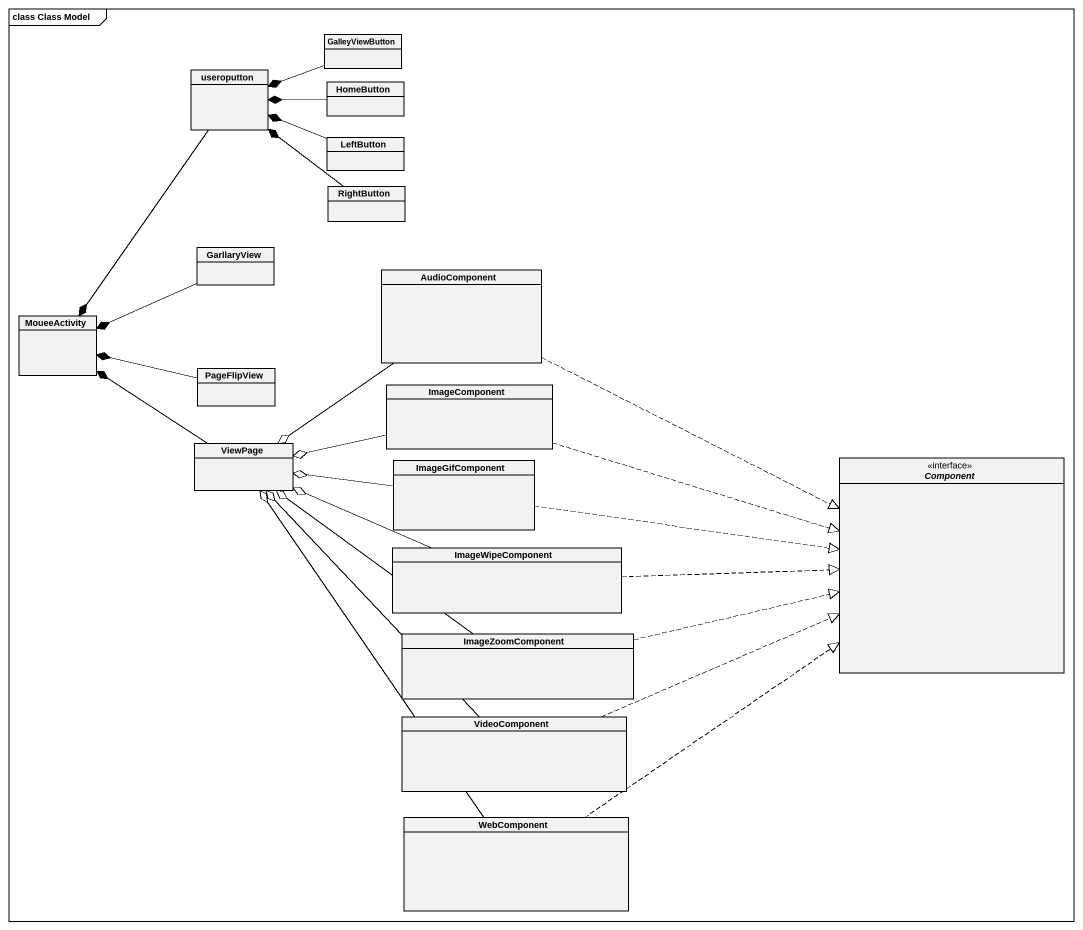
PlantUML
@startuml
mainframe class Class Model
hide circle
hide empty members
class GalleyViewButton
class useroputton
class HomeButton
class LeftButton
class RightButton
class GarllaryView
class AudioComponent
class MoueeActivity
class PageFlipView
class ImageComponent
class ViewPage
class ImageGifComponent
interface "Component" as Component_
class ImageWipeComponent
class ImageZoomComponent
class VideoComponent
class WebComponent
GalleyViewButton -left-* useroputton
useroputton --* MoueeActivity
HomeButton -left-* useroputton
LeftButton -left-* useroputton
RightButton -up-* useroputton
GarllaryView -left-* MoueeActivity
AudioComponent --o ViewPage
AudioComponent .right.|> Component_
PageFlipView -left-* MoueeActivity
ImageComponent -left-o ViewPage
ImageComponent .right.|> Component_
ViewPage -up-* MoueeActivity
ImageGifComponent -left-o ViewPage
ImageGifComponent .right.|> Component_
ImageWipeComponent -left-o ViewPage
ImageWipeComponent .right.|> Component_
ImageZoomComponent -up-o ViewPage
ImageZoomComponent .right.|> Component_
VideoComponent -up-o ViewPage
VideoComponent .right.|> Component_
WebComponent -up-o ViewPage
WebComponent .up.|> Component_
@enduml
